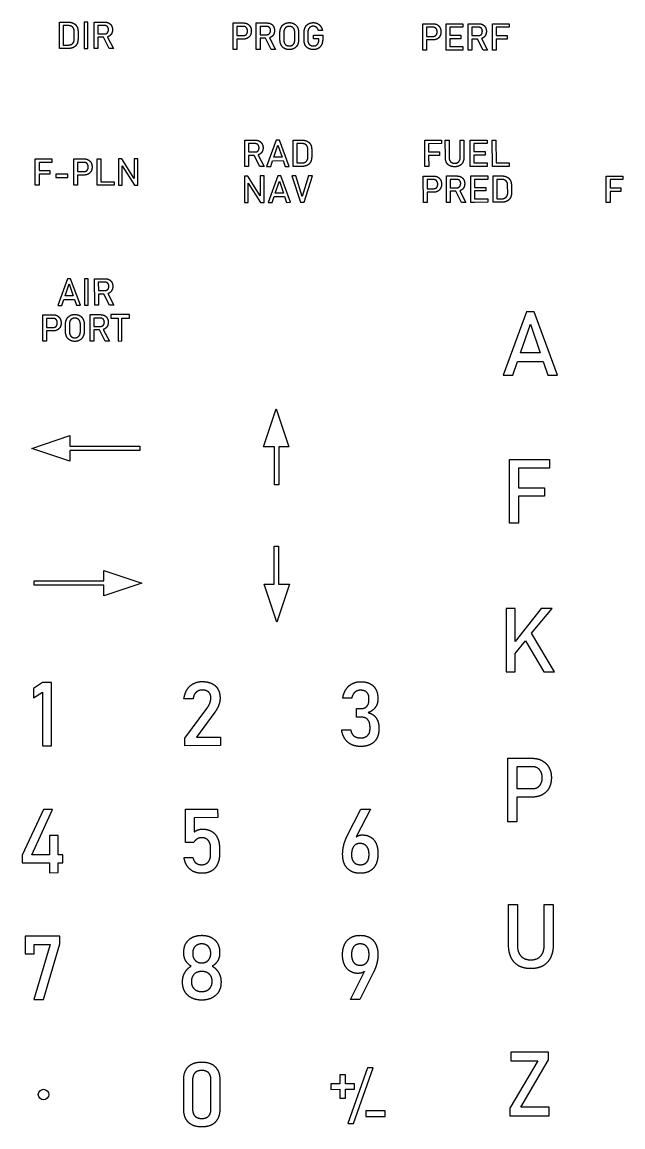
# Model space of a CAD drawing. Header units: millimetres. Extents: x -56 to 58, y -105 to 2.
# Drawn here: x -56.3 to 0.5, y -104.5 to 0.1 of the extents above; entities that cross this region are included whole.
import ezdxf

# ---------------------------------------------------------------- set-up
doc = ezdxf.new("R2010")
doc.units = ezdxf.units.MM
doc.layers.get('0').update_dxf_attribs({"linetype": 'CONTINUOUS'})

msp = doc.modelspace()

# ---------------------------------------------------------------- linework, layer by layer
for p, q in [((-52.78, 0.08), (-52.43, 0.08)), ((-52.78, -2.42), (-52.78, 0.08)), ((-52.54, 0.08), (-51.99, 0.08)), ((-49.5, 0.08), (-49.15, 0.08)), ((-49.5, -2.42), (-49.5, 0.08)), ((-49.35, 0.08), (-48.51, 0.08)), ((-36.36, 0), (-36.01, 0)), ((-36.36, -2.5), (-36.36, 0)), ((-36.18, 0), (-35.39, 0)), ((-34.17, 0), (-33.82, 0)), ((-34.17, -2.5), (-34.17, 0)), ((-34.02, 0), (-33.18, 0)), ((-51.98, -0.25), (-52.43, -0.25)), ((-52.43, -0.25), (-52.43, -2.09)), ((-51.4, -1.54), (-51.4, -0.8)), ((-51.04, -0.82), (-51.04, -1.52)), ((-48.49, -0.25), (-49.15, -0.25)), ((-49.15, -0.25), (-49.15, -1.03)), ((-49.15, -1.03), (-48.49, -1.03)), ((-35.38, -0.33), (-36.01, -0.33)), ((-36.01, -0.33), (-36.01, -1.19)), ((-33.16, -0.33), (-33.82, -0.33)), ((-33.82, -0.33), (-33.82, -1.11)), ((-31.93, -1.6), (-31.93, -0.89)), ((-31.57, -0.88), (-31.57, -1.61)), ((-30.53, -1.61), (-30.53, -0.88)), ((-30.17, -0.89), (-30.17, -1.6)), ((-29.65, -1.64), (-29.65, -0.91)), ((-29.29, -0.91), (-29.29, -1.64)), ((-27.91, -0.71), (-28.29, -0.71)), ((-18.42, -0.07), (-18.07, -0.07)), ((-18.42, -2.57), (-18.42, -0.07)), ((-18.24, -0.07), (-17.45, -0.07)), ((-17.44, -0.41), (-18.07, -0.41)), ((-18.07, -0.41), (-18.07, -1.27)), ((-16.22, -0.07), (-15.87, -0.07)), ((-16.22, -2.57), (-16.22, -0.07)), ((-16.05, -0.07), (-14.62, -0.07)), ((-14.62, -0.41), (-15.87, -0.41)), ((-15.87, -0.41), (-15.87, -1.17)), ((-14.62, -0.07), (-14.62, -0.41)), ((-14.12, -0.07), (-13.77, -0.07)), ((-14.12, -2.57), (-14.12, -0.07)), ((-13.97, -0.07), (-13.13, -0.07)), ((-13.11, -0.41), (-13.77, -0.41)), ((-13.77, -0.41), (-13.77, -1.18)), ((-11.82, -0.07), (-11.47, -0.07)), ((-11.82, -2.57), (-11.82, -0.07)), ((-11.65, -0.07), (-10.25, -0.07)), ((-10.25, -0.41), (-11.47, -0.41)), ((-11.47, -0.41), (-11.47, -1.19)), ((-10.25, -0.07), (-10.25, -0.41)), ((-52.43, -2.09), (-51.98, -2.09)), ((-48.63, -1.36), (-49.15, -1.36)), ((-49.15, -1.36), (-49.15, -2.42)), ((-48.09, -2.42), (-48.63, -1.36)), ((-48.25, -1.33), (-47.68, -2.42)), ((-36.01, -1.19), (-35.38, -1.19)), ((-35.39, -1.53), (-36.01, -1.53)), ((-36.01, -1.53), (-36.01, -2.5)), ((-33.82, -1.11), (-33.16, -1.11)), ((-33.3, -1.44), (-33.82, -1.44)), ((-33.82, -1.44), (-33.82, -2.5)), ((-32.76, -2.5), (-33.3, -1.44)), ((-32.92, -1.4), (-32.35, -2.5)), ((-28.76, -1.49), (-28.76, -1.15)), ((-28.76, -1.15), (-27.89, -1.15)), ((-28.25, -1.49), (-28.76, -1.49)), ((-28.25, -1.59), (-28.25, -1.49)), ((-27.89, -1.15), (-27.89, -1.59)), ((-18.07, -1.27), (-17.44, -1.27)), ((-17.45, -1.6), (-18.07, -1.6)), ((-18.07, -1.6), (-18.07, -2.57)), ((-15.87, -1.17), (-14.81, -1.17)), ((-14.81, -1.5), (-15.87, -1.5)), ((-15.87, -1.5), (-15.87, -2.24)), ((-14.81, -1.17), (-14.81, -1.5)), ((-13.77, -1.18), (-13.11, -1.18)), ((-13.25, -1.52), (-13.77, -1.52)), ((-13.77, -1.52), (-13.77, -2.57)), ((-12.71, -2.57), (-13.25, -1.52)), ((-12.87, -1.48), (-12.3, -2.57)), ((-11.47, -1.19), (-10.44, -1.19)), ((-10.44, -1.52), (-11.47, -1.52)), ((-11.47, -1.52), (-11.47, -2.57)), ((-10.44, -1.19), (-10.44, -1.52)), ((-52.43, -2.42), (-52.78, -2.42)), ((-51.99, -2.42), (-52.54, -2.42)), ((-49.15, -2.42), (-49.5, -2.42)), ((-47.68, -2.42), (-48.09, -2.42)), ((-36.01, -2.5), (-36.36, -2.5)), ((-33.82, -2.5), (-34.17, -2.5)), ((-32.35, -2.5), (-32.76, -2.5)), ((-18.07, -2.57), (-18.42, -2.57)), ((-15.87, -2.57), (-16.22, -2.57)), ((-14.62, -2.57), (-16.05, -2.57)), ((-15.87, -2.24), (-14.62, -2.24)), ((-14.62, -2.24), (-14.62, -2.57)), ((-13.77, -2.57), (-14.12, -2.57)), ((-12.3, -2.57), (-12.71, -2.57)), ((-11.47, -2.57), (-11.82, -2.57)), ((-35.25, -11.09), (-34.9, -11.09)), ((-35.25, -13.59), (-35.25, -11.09)), ((-35.1, -11.09), (-34.26, -11.09)), ((-34.25, -11.42), (-34.9, -11.42)), ((-34.9, -11.42), (-34.9, -12.2)), ((-30.68, -11.08), (-30.33, -11.08)), ((-30.67, -13.58), (-30.68, -11.08)), ((-30.44, -11.08), (-29.89, -11.08)), ((-29.88, -11.41), (-30.33, -11.41)), ((-30.33, -11.41), (-30.32, -13.25)), ((-18.22, -11.09), (-17.87, -11.09)), ((-18.21, -13.59), (-18.22, -11.09)), ((-18.05, -11.09), (-16.65, -11.09)), ((-16.65, -11.42), (-17.87, -11.43)), ((-17.87, -11.43), (-17.87, -12.21)), ((-16.65, -11.09), (-16.65, -11.42)), ((-16.28, -12.69), (-16.29, -11.09)), ((-16.29, -11.09), (-15.93, -11.09)), ((-15.93, -11.09), (-15.93, -12.7)), ((-14.87, -12.69), (-14.88, -11.09)), ((-14.88, -11.09), (-14.53, -11.09)), ((-14.53, -11.09), (-14.52, -12.68)), ((-13.94, -11.08), (-13.59, -11.08)), ((-13.94, -13.58), (-13.94, -11.08)), ((-13.77, -11.08), (-12.34, -11.08)), ((-12.34, -11.41), (-13.59, -11.42)), ((-13.59, -11.42), (-13.59, -12.17)), ((-12.34, -11.08), (-12.34, -11.41)), ((-11.84, -11.08), (-11.49, -11.08)), ((-11.83, -13.58), (-11.84, -11.08)), ((-11.49, -11.08), (-11.48, -13.24)), ((-34.9, -12.2), (-34.25, -12.2)), ((-34.38, -12.53), (-34.9, -12.53)), ((-34.9, -12.53), (-34.9, -13.59)), ((-33.84, -13.59), (-34.38, -12.53)), ((-34, -12.5), (-33.43, -13.59)), ((-29.29, -12.69), (-29.29, -11.96)), ((-28.93, -11.97), (-28.93, -12.68)), ((-17.87, -12.21), (-16.83, -12.21)), ((-16.83, -12.54), (-17.87, -12.54)), ((-17.87, -12.54), (-17.86, -13.59)), ((-16.83, -12.21), (-16.83, -12.54)), ((-13.59, -12.17), (-12.52, -12.17)), ((-12.52, -12.51), (-13.59, -12.51)), ((-13.59, -12.51), (-13.59, -13.25)), ((-12.52, -12.17), (-12.52, -12.51)), ((-55.08, -12.86), (-54.73, -12.86)), ((-55.08, -15.36), (-55.08, -12.86)), ((-54.91, -12.86), (-53.51, -12.86)), ((-53.51, -13.19), (-54.73, -13.19)), ((-54.73, -13.19), (-54.73, -13.97)), ((-53.51, -12.86), (-53.51, -13.19)), ((-51.43, -12.86), (-51.08, -12.86)), ((-51.43, -15.36), (-51.43, -12.86)), ((-51.25, -12.86), (-50.46, -12.86)), ((-50.45, -13.19), (-51.08, -13.19)), ((-51.08, -13.19), (-51.08, -14.06)), ((-49.24, -12.86), (-48.88, -12.86)), ((-49.24, -15.36), (-49.24, -12.86)), ((-48.88, -12.86), (-48.88, -15.03)), ((-33.43, -13.59), (-33.84, -13.59)), ((-30.32, -13.58), (-30.67, -13.58)), ((-29.88, -13.58), (-30.43, -13.58)), ((-30.32, -13.25), (-29.87, -13.24)), ((-13.59, -13.58), (-13.94, -13.58)), ((-12.33, -13.58), (-13.77, -13.58)), ((-13.59, -13.25), (-12.33, -13.25)), ((-12.33, -13.25), (-12.33, -13.58)), ((-11.48, -13.58), (-11.83, -13.58)), ((-10.23, -13.57), (-11.66, -13.58)), ((-11.48, -13.24), (-10.23, -13.24)), ((-10.23, -13.24), (-10.23, -13.57)), ((-54.73, -13.97), (-53.7, -13.97)), ((-53.7, -14.31), (-54.73, -14.31)), ((-54.73, -14.31), (-54.73, -15.36)), ((-53.7, -13.97), (-53.7, -14.31)), ((-51.08, -14.06), (-50.45, -14.06)), ((-50.46, -14.39), (-51.08, -14.39)), ((-51.08, -14.39), (-51.08, -15.36)), ((-34.9, -13.59), (-35.25, -13.59)), ((-18.37, -14.49), (-18.01, -14.49)), ((-18.36, -16.99), (-18.37, -14.49)), ((-17.86, -13.59), (-18.21, -13.59)), ((-18.18, -14.49), (-17.4, -14.49)), ((-16.17, -14.48), (-15.82, -14.48)), ((-16.17, -16.98), (-16.17, -14.48)), ((-16.02, -14.48), (-15.18, -14.48)), ((-13.88, -14.48), (-13.53, -14.48)), ((-13.87, -16.98), (-13.88, -14.48)), ((-13.71, -14.48), (-12.27, -14.47)), ((-12.27, -14.47), (-12.27, -14.81)), ((-11.77, -14.47), (-11.42, -14.47)), ((-11.77, -16.97), (-11.77, -14.47)), ((-11.54, -14.47), (-10.98, -14.47)), ((-1.05, -14.49), (-0.7, -14.49)), ((-1.05, -16.99), (-1.05, -14.49)), ((-0.88, -14.49), (0.52, -14.49)), ((0.52, -14.49), (0.52, -14.82)), ((-54.73, -15.36), (-55.08, -15.36)), ((-51.08, -15.36), (-51.43, -15.36)), ((-48.88, -15.36), (-49.24, -15.36)), ((-47.63, -15.36), (-49.06, -15.36)), ((-48.88, -15.03), (-47.63, -15.03)), ((-47.63, -15.03), (-47.63, -15.36)), ((-17.38, -14.82), (-18.01, -14.82)), ((-18.01, -14.82), (-18.01, -15.68)), ((-15.17, -14.81), (-15.82, -14.81)), ((-15.82, -14.81), (-15.82, -15.59)), ((-15.82, -15.59), (-15.16, -15.59)), ((-12.27, -14.81), (-13.53, -14.81)), ((-13.53, -14.81), (-13.52, -15.57)), ((-13.52, -15.57), (-12.46, -15.57)), ((-12.46, -15.57), (-12.46, -15.9)), ((-10.97, -14.8), (-11.42, -14.8)), ((-11.42, -14.8), (-11.42, -16.64)), ((-10.38, -16.09), (-10.39, -15.35)), ((-10.03, -15.36), (-10.03, -16.07)), ((0.52, -14.82), (-0.7, -14.82)), ((-0.7, -14.82), (-0.7, -15.6)), ((-0.7, -15.6), (0.33, -15.6)), ((0.33, -15.6), (0.33, -15.94)), ((-18.01, -15.68), (-17.38, -15.68)), ((-17.39, -16.02), (-18.01, -16.02)), ((-18.01, -16.02), (-18.01, -16.99)), ((-15.3, -15.92), (-15.82, -15.92)), ((-15.82, -15.92), (-15.82, -16.98)), ((-14.76, -16.98), (-15.3, -15.92)), ((-14.92, -15.89), (-14.34, -16.98)), ((-12.46, -15.9), (-13.52, -15.9)), ((-13.52, -15.9), (-13.52, -16.64)), ((-13.52, -16.64), (-12.27, -16.64)), ((-12.27, -16.64), (-12.27, -16.97)), ((-11.42, -16.64), (-10.96, -16.64)), ((0.33, -15.94), (-0.7, -15.94)), ((-0.7, -15.94), (-0.7, -16.99)), ((-18.01, -16.99), (-18.36, -16.99)), ((-15.82, -16.98), (-16.17, -16.98)), ((-14.34, -16.98), (-14.76, -16.98)), ((-13.52, -16.98), (-13.87, -16.98)), ((-12.27, -16.97), (-13.7, -16.98)), ((-11.42, -16.97), (-11.77, -16.97)), ((-10.98, -16.97), (-11.53, -16.97)), ((-0.7, -16.99), (-1.05, -16.99)), ((-49.47, -24.21), (-49.12, -24.21)), ((-49.46, -26.71), (-49.47, -24.21)), ((-49.31, -24.21), (-48.48, -24.2)), ((-48.46, -24.54), (-49.12, -24.54)), ((-49.12, -24.54), (-49.11, -25.32)), ((-49.11, -25.32), (-48.46, -25.31)), ((-48.59, -25.65), (-49.11, -25.65)), ((-49.11, -25.65), (-49.11, -26.71)), ((-48.05, -26.7), (-48.59, -25.65)), ((-48.22, -25.61), (-47.64, -26.7)), ((-49.11, -26.71), (-49.46, -26.71)), ((-47.64, -26.7), (-48.05, -26.7)), ((-54.36, -27.61), (-54.01, -27.61)), ((-54.36, -30.11), (-54.36, -27.61)), ((-54.18, -27.61), (-53.4, -27.61)), ((-53.38, -27.95), (-54.01, -27.95)), ((-54.01, -27.95), (-54.01, -28.81)), ((-49.9, -27.6), (-49.55, -27.6)), ((-49.89, -30.1), (-49.9, -27.6)), ((-49.74, -27.6), (-48.91, -27.6)), ((-48.89, -27.93), (-49.55, -27.93)), ((-49.55, -27.93), (-49.54, -28.71)), ((-54.01, -28.81), (-53.38, -28.81)), ((-53.39, -29.14), (-54.01, -29.14)), ((-54.01, -29.14), (-54.01, -30.11)), ((-52.22, -29.21), (-52.22, -28.5)), ((-51.86, -28.49), (-51.86, -29.22)), ((-50.82, -29.22), (-50.82, -28.49)), ((-50.46, -28.5), (-50.46, -29.21)), ((-49.54, -28.71), (-48.89, -28.71)), ((-49.02, -29.04), (-49.54, -29.04)), ((-49.54, -29.04), (-49.54, -30.1)), ((-48.48, -30.1), (-49.02, -29.04)), ((-48.65, -29.01), (-48.07, -30.1)), ((-54.01, -30.11), (-54.36, -30.11)), ((-49.54, -30.1), (-49.89, -30.1)), ((-48.07, -30.1), (-48.48, -30.1)), ((-10.21, -41.32), (-9.37, -41.32)), ((-10.21, -47.32), (-10.21, -41.32)), ((-9.8, -41.32), (-6.44, -41.32)), ((-6.44, -41.32), (-6.44, -42.12)), ((-6.44, -42.12), (-9.37, -42.12)), ((-9.37, -42.12), (-9.37, -43.99)), ((-9.37, -43.99), (-6.89, -43.99)), ((-6.89, -44.79), (-9.37, -44.79)), ((-9.37, -44.79), (-9.37, -47.32)), ((-6.89, -43.99), (-6.89, -44.79)), ((-9.37, -47.32), (-10.21, -47.32)), ((-40.15, -63.96), (-41.02, -63.96)), ((-41.02, -63.96), (-41.02, -63.96)), ((-40.15, -63.95), (-40.15, -63.96)), ((-38.47, -63.89), (-38.47, -63.88)), ((-37.6, -63.89), (-37.6, -63.89)), ((-25.14, -63.89), (-25.99, -63.89)), ((-23.51, -64.07), (-23.51, -63.88)), ((-22.67, -63.89), (-22.67, -63.99)), ((-40.94, -67.66), (-38.85, -64.87)), ((-38.09, -65.22), (-39.83, -67.59)), ((-24.68, -65.68), (-24.68, -64.88)), ((-24.68, -64.88), (-24.25, -64.88)), ((-24.25, -65.68), (-24.68, -65.68)), ((-26.09, -66.9), (-25.23, -66.9)), ((-23.41, -66.8), (-23.41, -66.62)), ((-22.57, -66.7), (-22.57, -66.8)), ((-40.94, -68.39), (-40.94, -67.66)), ((-39.83, -67.59), (-37.56, -67.58)), ((-37.56, -67.58), (-37.56, -68.38)), ((-37.56, -68.38), (-40.94, -68.39)), ((-10.38, -69.58), (-9.53, -69.58)), ((-10.38, -75.58), (-10.38, -69.58)), ((-9.94, -69.58), (-8.05, -69.58)), ((-8.02, -70.38), (-9.53, -70.38)), ((-9.53, -70.38), (-9.53, -72.45)), ((-9.53, -72.45), (-8.02, -72.45)), ((-8.05, -73.25), (-9.53, -73.25)), ((-9.53, -73.25), (-9.53, -75.58)), ((-40.88, -74.4), (-37.83, -74.39)), ((-40.88, -77.56), (-40.88, -74.4)), ((-37.82, -75.19), (-40.04, -75.2)), ((-40.04, -75.2), (-40.04, -76.55)), ((-37.83, -74.39), (-37.82, -75.19)), ((-25.59, -76.98), (-24.29, -74.4)), ((-23.38, -74.39), (-24.72, -77.01)), ((-24.29, -74.4), (-23.38, -74.39)), ((-9.53, -75.58), (-10.38, -75.58)), ((-40.11, -77.56), (-40.88, -77.56)), ((-38.49, -78.62), (-38.49, -78.11)), ((-37.65, -78.11), (-37.65, -78.62)), ((-41.01, -78.95), (-41.01, -78.95)), ((-41.01, -78.95), (-40.17, -78.95)), ((-40.17, -78.95), (-40.17, -78.95)), ((-26, -78.65), (-26, -78.64)), ((-25.16, -78.7), (-25.16, -78.7)), ((-23.5, -78.69), (-23.5, -78.69)), ((-22.66, -78.62), (-22.66, -78.62)), ((-10.3, -87.25), (-10.3, -83.42)), ((-10.3, -83.42), (-9.46, -83.42)), ((-9.46, -83.42), (-9.46, -87.27)), ((-6.93, -87.27), (-6.93, -83.42)), ((-6.93, -83.42), (-6.08, -83.42)), ((-6.08, -83.42), (-6.08, -87.25)), ((-41.03, -88.06), (-41.03, -87.91)), ((-40.19, -88), (-40.19, -88.06)), ((-38.48, -88.05), (-38.48, -87.99)), ((-37.64, -87.91), (-37.64, -88.05)), ((-26.01, -88.18), (-26.01, -88.17)), ((-25.16, -88.14), (-25.16, -88.15)), ((-23.5, -88.14), (-23.5, -88.14)), ((-22.66, -88.19), (-22.66, -88.19)), ((-25.26, -92.4), (-23.93, -89.76)), ((-23.08, -89.82), (-24.36, -92.4)), ((-41.15, -90.79), (-41.15, -90.69)), ((-40.31, -90.68), (-40.31, -90.74)), ((-38.35, -90.73), (-38.35, -90.67)), ((-37.51, -90.69), (-37.51, -90.79)), ((-24.36, -92.4), (-25.26, -92.4)), ((-41.04, -102.75), (-41.04, -100.03)), ((-40.2, -100.03), (-40.2, -102.75)), ((-38.46, -102.75), (-38.46, -100.02)), ((-37.62, -100.02), (-37.62, -102.75))]:
    msp.add_line(p, q)
for points in [[(-50.47, -2.42), (-50.12, -2.42), (-50.12, 0.08), (-50.47, 0.08)], [(-31.98, -11.08), (-32.28, -11.08), (-33.19, -13.59), (-32.81, -13.59), (-32.63, -13.04), (-31.62, -13.03), (-31.43, -13.58), (-31.05, -13.58)], [(-31.73, -12.7), (-32.51, -12.7), (-32.13, -11.57)], [(-46.9, -12.86), (-47.22, -12.86), (-47.22, -15.36), (-46.87, -15.36), (-46.87, -13.52), (-45.69, -15.36), (-45.37, -15.36), (-45.37, -12.86), (-45.72, -12.86), (-45.72, -14.73)], [(-52, -14.63), (-52, -14.3), (-53.15, -14.3), (-53.15, -14.63)], [(-34.97, -14.49), (-35.29, -14.49), (-35.28, -16.98), (-34.94, -16.98), (-34.94, -15.15), (-33.76, -16.98), (-33.44, -16.98), (-33.44, -14.48), (-33.79, -14.48), (-33.79, -16.35)], [(-31.85, -14.48), (-32.14, -14.48), (-33.06, -16.98), (-32.68, -16.98), (-32.49, -16.43), (-31.49, -16.43), (-31.3, -16.98), (-30.92, -16.97)], [(-30.42, -14.47), (-30.8, -14.47), (-29.98, -16.97), (-29.65, -16.97), (-28.84, -14.47), (-29.22, -14.47), (-29.82, -16.43)], [(-31.6, -16.09), (-32.38, -16.1), (-31.99, -14.96)], [(-51.74, -24.21), (-52.04, -24.21), (-52.95, -26.72), (-52.57, -26.72), (-52.39, -26.17), (-51.38, -26.16), (-51.19, -26.71), (-50.81, -26.71)], [(-51.49, -25.83), (-52.27, -25.83), (-51.89, -24.7)], [(-50.43, -26.71), (-50.08, -26.71), (-50.09, -24.21), (-50.44, -24.21)], [(-46.88, -30.09), (-46.89, -27.93), (-46.18, -27.93), (-46.18, -27.59), (-47.95, -27.6), (-47.95, -27.93), (-47.24, -27.93), (-47.23, -30.1)], [(-7.88, -27.33), (-8.6, -27.33), (-10.81, -33.33), (-9.9, -33.33), (-9.45, -32.02), (-7.03, -32.02), (-6.57, -33.33), (-5.67, -33.33)], [(-7.3, -31.22), (-9.17, -31.22), (-8.24, -28.49)], [(-32.45, -40.1), (-33.5, -40.1), (-32.3, -36.5), (-31.1, -40.1), (-32.05, -40.1), (-32.05, -43.7), (-32.45, -43.7)], [(-51.8, -39.05), (-51.8, -40.05), (-45.2, -40.05), (-45.2, -40.45), (-51.8, -40.45), (-51.8, -41.45), (-55.4, -40.25)], [(-33.42, -53.1), (-32.47, -53.1), (-32.47, -49.5), (-32.07, -49.5), (-32.07, -53.1), (-31.02, -53.1), (-32.22, -56.7)], [(-45, -53), (-48.6, -54.2), (-48.6, -53.2), (-55.2, -53.2), (-55.2, -52.8), (-48.6, -52.8), (-48.6, -51.8)], [(-7.23, -55.39), (-9.69, -58.53), (-9.69, -55.39), (-10.54, -55.39), (-10.54, -61.39), (-9.69, -61.39), (-9.69, -59.65), (-8.71, -58.46), (-6.97, -61.39), (-5.94, -61.39), (-8.12, -57.73), (-6.19, -55.39)], [(-54.4, -68.4), (-53.55, -68.4), (-53.56, -62.4), (-54.4, -62.4), (-55.25, -62.97), (-55.25, -63.85), (-54.4, -63.32)], [(-54.32, -74.41), (-56.33, -78.75), (-56.33, -79.48), (-53.74, -79.48), (-53.74, -80.41), (-52.92, -80.4), (-52.92, -79.48), (-52.47, -79.48), (-52.47, -78.7), (-52.92, -78.7), (-52.93, -76.87), (-53.75, -76.87), (-53.74, -78.7), (-55.42, -78.7), (-53.46, -74.41)], [(-54.32, -92.4), (-52.77, -87.15), (-52.77, -86.4), (-56.04, -86.41), (-56.04, -88.07), (-55.2, -88.07), (-55.2, -87.21), (-53.67, -87.2), (-55.22, -92.4)], [(-9.14, -102.6), (-6.53, -98.12), (-6.53, -97.4), (-10.1, -97.4), (-10.1, -98.2), (-7.54, -98.2), (-10.18, -102.67), (-10.18, -103.4), (-6.45, -103.4), (-6.45, -102.6)], [(-25.51, -104.12), (-24.97, -104.12), (-23.12, -98.88), (-23.66, -98.88)], [(-24.88, -100.9), (-24.88, -100.37), (-25.72, -100.37), (-25.72, -99.52), (-26.28, -99.52), (-26.28, -100.37), (-27.12, -100.37), (-27.12, -100.91), (-26.28, -100.9), (-26.28, -101.75), (-25.72, -101.75), (-25.72, -100.9)], [(-21.97, -103.48), (-21.98, -102.95), (-23.82, -102.95), (-23.82, -103.48)]]:
    msp.add_lwpolyline(points, close=True)
msp.add_circle((-54.3, -101.4), 0.5)
for points in [[(-51.99, 0.08), (-51.69, 0.08), (-51.47, -0.03)], [(-48.51, 0.08), (-48.29, 0.08), (-48.13, -0.01)], [(-35.39, 0), (-35.17, 0), (-35, -0.09)], [(-33.18, 0), (-32.96, 0), (-32.8, -0.08)], [(-31.51, -0.09), (-31.31, 0.03), (-31.05, 0.03)], [(-31.05, 0.03), (-30.79, 0.03), (-30.59, -0.09)], [(-29.24, -0.09), (-29.04, 0.03), (-28.78, 0.03)], [(-28.78, 0.03), (-28.56, 0.03), (-28.38, -0.06)], [(-51.55, -0.4), (-51.7, -0.25), (-51.98, -0.25)], [(-51.4, -0.8), (-51.4, -0.54), (-51.55, -0.4)], [(-51.47, -0.03), (-51.26, -0.13), (-51.15, -0.33)], [(-51.15, -0.33), (-51.04, -0.53), (-51.04, -0.82)], [(-48.31, -0.3), (-48.39, -0.25), (-48.49, -0.25)], [(-48.49, -1.03), (-48.39, -1.03), (-48.32, -0.98)], [(-48.32, -0.98), (-48.24, -0.93), (-48.2, -0.84)], [(-48.2, -0.44), (-48.24, -0.35), (-48.31, -0.3)], [(-48.15, -0.64), (-48.15, -0.53), (-48.2, -0.44)], [(-48.2, -0.84), (-48.15, -0.76), (-48.15, -0.64)], [(-48.13, -0.01), (-47.96, -0.1), (-47.87, -0.26)], [(-47.87, -1.02), (-47.96, -1.18), (-48.13, -1.27)], [(-47.87, -0.26), (-47.78, -0.43), (-47.78, -0.64)], [(-47.78, -0.64), (-47.78, -0.86), (-47.87, -1.02)], [(-35.18, -0.39), (-35.27, -0.33), (-35.38, -0.33)], [(-35.05, -0.54), (-35.1, -0.44), (-35.18, -0.39)], [(-35.18, -1.14), (-35.1, -1.09), (-35.05, -0.99)], [(-35, -0.76), (-35, -0.64), (-35.05, -0.54)], [(-35.05, -0.99), (-35, -0.89), (-35, -0.76)], [(-35, -0.09), (-34.83, -0.19), (-34.74, -0.36)], [(-34.74, -0.36), (-34.64, -0.54), (-34.64, -0.76)], [(-34.64, -0.76), (-34.64, -0.99), (-34.74, -1.17)], [(-32.99, -0.38), (-33.06, -0.33), (-33.16, -0.33)], [(-32.87, -0.51), (-32.91, -0.43), (-32.99, -0.38)], [(-32.99, -1.06), (-32.91, -1.01), (-32.87, -0.92)], [(-32.82, -0.72), (-32.82, -0.6), (-32.87, -0.51)], [(-32.87, -0.92), (-32.82, -0.83), (-32.82, -0.72)], [(-32.8, -0.08), (-32.63, -0.17), (-32.54, -0.34)], [(-32.54, -0.34), (-32.45, -0.5), (-32.45, -0.72)], [(-32.45, -0.72), (-32.45, -0.93), (-32.54, -1.1)], [(-31.93, -0.89), (-31.93, -0.62), (-31.82, -0.41)], [(-31.82, -0.41), (-31.71, -0.2), (-31.51, -0.09)], [(-31.5, -0.58), (-31.57, -0.71), (-31.57, -0.88)], [(-31.32, -0.39), (-31.44, -0.46), (-31.5, -0.58)], [(-31.05, -0.32), (-31.2, -0.32), (-31.32, -0.39)], [(-30.77, -0.39), (-30.89, -0.32), (-31.05, -0.32)], [(-30.59, -0.58), (-30.66, -0.46), (-30.77, -0.39)], [(-30.59, -0.09), (-30.39, -0.2), (-30.28, -0.41)], [(-30.53, -0.88), (-30.53, -0.71), (-30.59, -0.58)], [(-30.28, -0.41), (-30.17, -0.62), (-30.17, -0.89)], [(-29.65, -0.91), (-29.65, -0.63), (-29.54, -0.42)], [(-29.54, -0.42), (-29.44, -0.2), (-29.24, -0.09)], [(-29.23, -0.59), (-29.29, -0.73), (-29.29, -0.91)], [(-29.05, -0.39), (-29.17, -0.46), (-29.23, -0.59)], [(-28.78, -0.31), (-28.93, -0.31), (-29.05, -0.39)], [(-28.57, -0.36), (-28.67, -0.31), (-28.78, -0.31)], [(-28.4, -0.5), (-28.47, -0.41), (-28.57, -0.36)], [(-28.29, -0.71), (-28.32, -0.59), (-28.4, -0.5)], [(-28.38, -0.06), (-28.2, -0.16), (-28.08, -0.32)], [(-28.08, -0.32), (-27.96, -0.49), (-27.91, -0.71)], [(-17.45, -0.07), (-17.23, -0.07), (-17.05, -0.17)], [(-17.24, -0.46), (-17.32, -0.41), (-17.44, -0.41)], [(-17.1, -0.61), (-17.15, -0.52), (-17.24, -0.46)], [(-17.06, -0.84), (-17.06, -0.71), (-17.1, -0.61)], [(-17.1, -1.07), (-17.06, -0.97), (-17.06, -0.84)], [(-17.05, -0.17), (-16.88, -0.27), (-16.79, -0.44)], [(-16.79, -0.44), (-16.7, -0.61), (-16.7, -0.84)], [(-16.7, -0.84), (-16.7, -1.07), (-16.79, -1.24)], [(-13.13, -0.07), (-12.91, -0.07), (-12.75, -0.16)], [(-12.94, -0.45), (-13.01, -0.41), (-13.11, -0.41)], [(-12.82, -0.59), (-12.86, -0.5), (-12.94, -0.45)], [(-12.94, -1.14), (-12.86, -1.09), (-12.82, -1)], [(-12.78, -0.79), (-12.78, -0.68), (-12.82, -0.59)], [(-12.82, -1), (-12.78, -0.91), (-12.78, -0.79)], [(-12.75, -0.16), (-12.58, -0.25), (-12.49, -0.42)], [(-12.49, -0.42), (-12.4, -0.58), (-12.4, -0.79)], [(-12.4, -0.79), (-12.4, -1.01), (-12.49, -1.17)], [(-51.98, -2.09), (-51.7, -2.09), (-51.55, -1.94)], [(-51.55, -1.94), (-51.4, -1.8), (-51.4, -1.54)], [(-51.15, -2.01), (-51.26, -2.21), (-51.47, -2.32)], [(-51.04, -1.52), (-51.04, -1.81), (-51.15, -2.01)], [(-48.13, -1.27), (-48.19, -1.31), (-48.25, -1.33)], [(-35, -1.43), (-35.17, -1.53), (-35.39, -1.53)], [(-35.38, -1.19), (-35.27, -1.19), (-35.18, -1.14)], [(-34.74, -1.17), (-34.83, -1.34), (-35, -1.43)], [(-33.16, -1.11), (-33.06, -1.11), (-32.99, -1.06)], [(-32.8, -1.35), (-32.86, -1.38), (-32.92, -1.4)], [(-32.54, -1.1), (-32.63, -1.26), (-32.8, -1.35)], [(-31.82, -2.09), (-31.93, -1.88), (-31.93, -1.6)], [(-31.51, -2.41), (-31.71, -2.29), (-31.82, -2.09)], [(-31.57, -1.61), (-31.57, -1.78), (-31.5, -1.91)], [(-31.5, -1.91), (-31.44, -2.04), (-31.32, -2.11)], [(-30.77, -2.11), (-30.66, -2.04), (-30.59, -1.91)], [(-30.59, -1.91), (-30.53, -1.78), (-30.53, -1.61)], [(-30.28, -2.09), (-30.39, -2.29), (-30.59, -2.41)], [(-30.17, -1.6), (-30.17, -1.88), (-30.28, -2.09)], [(-29.54, -2.11), (-29.65, -1.91), (-29.65, -1.64)], [(-29.29, -1.64), (-29.29, -1.8), (-29.23, -1.93)], [(-29.23, -1.93), (-29.16, -2.05), (-29.04, -2.11)], [(-28.5, -2.11), (-28.38, -2.04), (-28.31, -1.91)], [(-28.31, -1.91), (-28.25, -1.78), (-28.25, -1.59)], [(-28, -2.08), (-28.11, -2.29), (-28.31, -2.41)], [(-27.89, -1.59), (-27.89, -1.87), (-28, -2.08)], [(-17.05, -1.51), (-17.23, -1.6), (-17.45, -1.6)], [(-17.44, -1.27), (-17.32, -1.27), (-17.24, -1.22)], [(-17.24, -1.22), (-17.15, -1.16), (-17.1, -1.07)], [(-16.79, -1.24), (-16.88, -1.42), (-17.05, -1.51)], [(-13.11, -1.18), (-13.01, -1.18), (-12.94, -1.14)], [(-12.75, -1.43), (-12.81, -1.46), (-12.87, -1.48)], [(-12.49, -1.17), (-12.58, -1.34), (-12.75, -1.43)], [(-51.47, -2.32), (-51.69, -2.42), (-51.99, -2.42)], [(-31.05, -2.52), (-31.31, -2.52), (-31.51, -2.41)], [(-31.32, -2.11), (-31.2, -2.18), (-31.05, -2.18)], [(-31.05, -2.18), (-30.89, -2.18), (-30.77, -2.11)], [(-30.59, -2.41), (-30.79, -2.52), (-31.05, -2.52)], [(-29.23, -2.41), (-29.43, -2.3), (-29.54, -2.11)], [(-28.77, -2.52), (-29.03, -2.52), (-29.23, -2.41)], [(-29.04, -2.11), (-28.92, -2.18), (-28.77, -2.18)], [(-28.77, -2.18), (-28.61, -2.18), (-28.5, -2.11)], [(-28.31, -2.41), (-28.51, -2.52), (-28.77, -2.52)], [(-34.26, -11.09), (-34.05, -11.09), (-33.88, -11.18)], [(-34.07, -11.47), (-34.15, -11.42), (-34.25, -11.42)], [(-33.95, -11.61), (-33.99, -11.52), (-34.07, -11.47)], [(-33.88, -11.18), (-33.72, -11.27), (-33.63, -11.43)], [(-33.63, -11.43), (-33.54, -11.59), (-33.53, -11.81)], [(-29.89, -11.08), (-29.59, -11.08), (-29.37, -11.18)], [(-29.45, -11.55), (-29.6, -11.41), (-29.88, -11.41)], [(-29.37, -11.18), (-29.16, -11.29), (-29.05, -11.49)], [(-29.05, -11.49), (-28.93, -11.69), (-28.93, -11.97)], [(-34.25, -12.2), (-34.15, -12.2), (-34.07, -12.15)], [(-34.07, -12.15), (-33.99, -12.1), (-33.95, -12.01)], [(-33.88, -12.44), (-33.94, -12.47), (-34, -12.5)], [(-33.91, -11.81), (-33.91, -11.69), (-33.95, -11.61)], [(-33.95, -12.01), (-33.91, -11.92), (-33.91, -11.81)], [(-33.62, -12.19), (-33.72, -12.35), (-33.88, -12.44)], [(-33.53, -11.81), (-33.53, -12.02), (-33.62, -12.19)], [(-29.29, -11.96), (-29.29, -11.7), (-29.45, -11.55)], [(-50.46, -12.86), (-50.24, -12.86), (-50.07, -12.96)], [(-50.25, -13.25), (-50.33, -13.19), (-50.45, -13.19)], [(-50.12, -13.4), (-50.16, -13.3), (-50.25, -13.25)], [(-50.07, -13.63), (-50.07, -13.5), (-50.12, -13.4)], [(-50.07, -12.96), (-49.9, -13.05), (-49.8, -13.22)], [(-49.8, -13.22), (-49.71, -13.4), (-49.71, -13.63)], [(-29.37, -13.47), (-29.58, -13.58), (-29.88, -13.58)], [(-29.87, -13.24), (-29.59, -13.24), (-29.44, -13.1)], [(-29.44, -13.1), (-29.29, -12.96), (-29.29, -12.69)], [(-29.04, -13.17), (-29.15, -13.37), (-29.37, -13.47)], [(-28.93, -12.68), (-28.93, -12.96), (-29.04, -13.17)], [(-16.18, -13.19), (-16.28, -12.98), (-16.28, -12.69)], [(-15.88, -13.51), (-16.07, -13.4), (-16.18, -13.19)], [(-15.93, -12.7), (-15.93, -12.97), (-15.79, -13.12)], [(-15.4, -13.61), (-15.68, -13.61), (-15.88, -13.51)], [(-15.79, -13.12), (-15.65, -13.27), (-15.4, -13.27)], [(-15.4, -13.27), (-15.15, -13.27), (-15.01, -13.12)], [(-14.93, -13.5), (-15.12, -13.61), (-15.4, -13.61)], [(-15.01, -13.12), (-14.87, -12.97), (-14.87, -12.69)], [(-14.63, -13.18), (-14.73, -13.39), (-14.93, -13.5)], [(-14.52, -12.68), (-14.52, -12.97), (-14.63, -13.18)], [(-50.07, -14.3), (-50.24, -14.39), (-50.46, -14.39)], [(-50.45, -14.06), (-50.33, -14.06), (-50.25, -14)], [(-50.25, -14), (-50.16, -13.95), (-50.12, -13.85)], [(-50.12, -13.85), (-50.07, -13.75), (-50.07, -13.63)], [(-49.8, -14.03), (-49.9, -14.2), (-50.07, -14.3)], [(-49.71, -13.63), (-49.71, -13.86), (-49.8, -14.03)], [(-17.4, -14.49), (-17.17, -14.49), (-17, -14.58)], [(-17, -14.58), (-16.83, -14.68), (-16.74, -14.85)], [(-15.18, -14.48), (-14.96, -14.48), (-14.8, -14.57)], [(-14.8, -14.57), (-14.64, -14.66), (-14.54, -14.82)], [(-10.98, -14.47), (-10.68, -14.47), (-10.47, -14.57)], [(-10.47, -14.57), (-10.25, -14.68), (-10.14, -14.88)], [(-17.18, -14.87), (-17.27, -14.82), (-17.38, -14.82)], [(-17.38, -15.68), (-17.27, -15.68), (-17.18, -15.63)], [(-17.05, -15.03), (-17.1, -14.93), (-17.18, -14.87)], [(-17.18, -15.63), (-17.1, -15.58), (-17.05, -15.48)], [(-17, -15.25), (-17, -15.12), (-17.05, -15.03)], [(-17.05, -15.48), (-17, -15.38), (-17, -15.25)], [(-16.74, -15.65), (-16.83, -15.83), (-17, -15.92)], [(-16.74, -14.85), (-16.64, -15.02), (-16.64, -15.25)], [(-16.64, -15.25), (-16.64, -15.48), (-16.74, -15.65)], [(-14.99, -14.86), (-15.06, -14.81), (-15.17, -14.81)], [(-15.16, -15.59), (-15.06, -15.59), (-14.99, -15.54)], [(-14.87, -15), (-14.91, -14.91), (-14.99, -14.86)], [(-14.99, -15.54), (-14.91, -15.49), (-14.87, -15.4)], [(-14.83, -15.2), (-14.83, -15.08), (-14.87, -15)], [(-14.87, -15.4), (-14.83, -15.32), (-14.83, -15.2)], [(-14.54, -15.58), (-14.63, -15.74), (-14.8, -15.83)], [(-14.54, -14.82), (-14.45, -14.98), (-14.45, -15.2)], [(-14.45, -15.2), (-14.45, -15.41), (-14.54, -15.58)], [(-10.54, -14.95), (-10.69, -14.8), (-10.97, -14.8)], [(-10.39, -15.35), (-10.39, -15.09), (-10.54, -14.95)], [(-10.14, -14.88), (-10.03, -15.08), (-10.03, -15.36)], [(-17, -15.92), (-17.17, -16.02), (-17.39, -16.02)], [(-14.8, -15.83), (-14.86, -15.87), (-14.92, -15.89)], [(-10.96, -16.64), (-10.69, -16.64), (-10.54, -16.49)], [(-10.54, -16.49), (-10.38, -16.35), (-10.38, -16.09)], [(-10.14, -16.56), (-10.25, -16.76), (-10.46, -16.86)], [(-10.03, -16.07), (-10.02, -16.35), (-10.14, -16.56)], [(-10.46, -16.86), (-10.67, -16.97), (-10.98, -16.97)], [(-48.48, -24.2), (-48.26, -24.2), (-48.09, -24.29)], [(-48.28, -24.58), (-48.36, -24.54), (-48.46, -24.54)], [(-48.16, -24.72), (-48.21, -24.63), (-48.28, -24.58)], [(-48.12, -24.92), (-48.12, -24.81), (-48.16, -24.72)], [(-48.16, -25.13), (-48.12, -25.04), (-48.12, -24.92)], [(-48.09, -24.29), (-47.93, -24.38), (-47.84, -24.54)], [(-47.84, -24.54), (-47.75, -24.71), (-47.75, -24.92)], [(-47.75, -24.92), (-47.75, -25.14), (-47.84, -25.3)], [(-48.46, -25.31), (-48.36, -25.31), (-48.28, -25.27)], [(-48.28, -25.27), (-48.2, -25.22), (-48.16, -25.13)], [(-48.09, -25.56), (-48.15, -25.59), (-48.22, -25.61)], [(-47.84, -25.3), (-47.93, -25.47), (-48.09, -25.56)], [(-53.4, -27.61), (-53.17, -27.61), (-53, -27.71)], [(-53.18, -28), (-53.27, -27.95), (-53.38, -27.95)], [(-53.05, -28.15), (-53.1, -28.05), (-53.18, -28)], [(-53, -28.38), (-53, -28.25), (-53.05, -28.15)], [(-53, -27.71), (-52.83, -27.8), (-52.74, -27.98)], [(-52.74, -27.98), (-52.64, -28.15), (-52.64, -28.38)], [(-52.22, -28.5), (-52.22, -28.23), (-52.11, -28.02)], [(-52.11, -28.02), (-52, -27.81), (-51.8, -27.7)], [(-51.8, -28.2), (-51.86, -28.32), (-51.86, -28.49)], [(-51.8, -27.7), (-51.61, -27.58), (-51.34, -27.58)], [(-51.62, -28), (-51.73, -28.07), (-51.8, -28.2)], [(-51.34, -27.93), (-51.5, -27.93), (-51.62, -28)], [(-51.34, -27.58), (-51.08, -27.58), (-50.88, -27.69)], [(-51.07, -28), (-51.19, -27.93), (-51.34, -27.93)], [(-50.89, -28.19), (-50.95, -28.06), (-51.07, -28)], [(-50.82, -28.49), (-50.82, -28.32), (-50.89, -28.19)], [(-50.88, -27.69), (-50.68, -27.81), (-50.57, -28.02)], [(-50.57, -28.02), (-50.46, -28.23), (-50.46, -28.5)], [(-48.91, -27.6), (-48.69, -27.6), (-48.52, -27.69)], [(-48.71, -27.98), (-48.79, -27.93), (-48.89, -27.93)], [(-48.59, -28.12), (-48.64, -28.03), (-48.71, -27.98)], [(-48.55, -28.32), (-48.55, -28.2), (-48.59, -28.12)], [(-48.52, -27.69), (-48.36, -27.78), (-48.27, -27.94)], [(-48.27, -27.94), (-48.18, -28.1), (-48.18, -28.32)], [(-53, -29.05), (-53.17, -29.14), (-53.39, -29.14)], [(-53.38, -28.81), (-53.27, -28.81), (-53.18, -28.76)], [(-53.18, -28.76), (-53.09, -28.7), (-53.05, -28.6)], [(-53.05, -28.6), (-53, -28.51), (-53, -28.38)], [(-52.73, -28.78), (-52.83, -28.95), (-53, -29.05)], [(-52.64, -28.38), (-52.64, -28.61), (-52.73, -28.78)], [(-52.11, -29.7), (-52.22, -29.49), (-52.22, -29.21)], [(-51.86, -29.22), (-51.86, -29.39), (-51.79, -29.52)], [(-50.88, -29.52), (-50.82, -29.39), (-50.82, -29.22)], [(-50.46, -29.21), (-50.46, -29.48), (-50.57, -29.69)], [(-48.89, -28.71), (-48.79, -28.71), (-48.71, -28.66)], [(-48.71, -28.66), (-48.63, -28.61), (-48.59, -28.52)], [(-48.52, -28.95), (-48.58, -28.98), (-48.65, -29.01)], [(-48.59, -28.52), (-48.55, -28.43), (-48.55, -28.32)], [(-48.27, -28.7), (-48.36, -28.86), (-48.52, -28.95)], [(-48.18, -28.32), (-48.18, -28.53), (-48.27, -28.7)], [(-51.8, -30.02), (-52, -29.91), (-52.11, -29.7)], [(-51.34, -30.13), (-51.6, -30.13), (-51.8, -30.02)], [(-51.79, -29.52), (-51.73, -29.65), (-51.61, -29.72)], [(-51.61, -29.72), (-51.49, -29.79), (-51.34, -29.79)], [(-51.34, -29.79), (-51.18, -29.79), (-51.07, -29.72)], [(-50.88, -30.02), (-51.08, -30.13), (-51.34, -30.13)], [(-51.07, -29.72), (-50.95, -29.65), (-50.88, -29.52)], [(-50.57, -29.69), (-50.68, -29.9), (-50.88, -30.02)], [(-40.72, -63.07), (-40.49, -62.71), (-40.13, -62.52)], [(-40.13, -62.52), (-39.76, -62.32), (-39.29, -62.32)], [(-39.29, -62.32), (-38.75, -62.32), (-38.37, -62.51)], [(-38.37, -62.51), (-37.99, -62.69), (-37.8, -63.04)], [(-25.68, -63.05), (-25.45, -62.7), (-25.1, -62.52)], [(-25.1, -62.52), (-24.75, -62.33), (-24.3, -62.33)], [(-24.3, -62.33), (-23.52, -62.33), (-23.1, -62.74)], [(-41.02, -63.96), (-40.95, -63.44), (-40.72, -63.07)], [(-39.87, -63.34), (-40.1, -63.56), (-40.15, -63.95)], [(-39.28, -63.12), (-39.65, -63.12), (-39.87, -63.34)], [(-38.68, -63.32), (-38.89, -63.12), (-39.28, -63.12)], [(-38.47, -63.88), (-38.47, -63.52), (-38.68, -63.32)], [(-37.8, -63.04), (-37.6, -63.39), (-37.6, -63.89)], [(-25.99, -63.89), (-25.91, -63.4), (-25.68, -63.05)], [(-24.97, -63.47), (-25.09, -63.64), (-25.14, -63.89)], [(-24.68, -63.22), (-24.85, -63.3), (-24.97, -63.47)], [(-24.3, -63.14), (-24.51, -63.14), (-24.68, -63.22)], [(-23.72, -63.34), (-23.92, -63.14), (-24.3, -63.14)], [(-23.51, -63.88), (-23.51, -63.53), (-23.72, -63.34)], [(-23.1, -62.74), (-22.67, -63.15), (-22.67, -63.89)], [(-38.85, -64.87), (-38.67, -64.63), (-38.57, -64.37)], [(-38.57, -64.37), (-38.47, -64.11), (-38.47, -63.89)], [(-37.73, -64.56), (-37.86, -64.9), (-38.09, -65.22)], [(-37.6, -63.89), (-37.6, -64.21), (-37.73, -64.56)], [(-24.25, -64.88), (-23.9, -64.87), (-23.71, -64.66)], [(-23.71, -64.66), (-23.51, -64.45), (-23.51, -64.07)], [(-22.91, -64.77), (-23.16, -65.11), (-23.6, -65.26)], [(-22.67, -63.99), (-22.67, -64.44), (-22.91, -64.77)], [(-23.63, -65.92), (-23.85, -65.68), (-24.25, -65.68)], [(-23.6, -65.26), (-23.11, -65.37), (-22.84, -65.74)], [(-22.84, -65.74), (-22.57, -66.12), (-22.57, -66.7)], [(-25.79, -67.74), (-26.03, -67.39), (-26.09, -66.9)], [(-25.23, -66.9), (-25.19, -67.16), (-25.07, -67.32)], [(-23.64, -67.42), (-23.41, -67.2), (-23.41, -66.8)], [(-23.41, -66.62), (-23.41, -66.17), (-23.63, -65.92)], [(-22.57, -66.8), (-22.57, -67.32), (-22.77, -67.7)], [(-25.18, -68.27), (-25.56, -68.09), (-25.79, -67.74)], [(-25.07, -67.32), (-24.95, -67.49), (-24.75, -67.57)], [(-24.75, -67.57), (-24.55, -67.65), (-24.29, -67.65)], [(-24.29, -67.65), (-23.87, -67.65), (-23.64, -67.42)], [(-22.77, -67.7), (-22.97, -68.07), (-23.36, -68.26)], [(-24.29, -68.46), (-24.79, -68.46), (-25.18, -68.27)], [(-23.36, -68.26), (-23.74, -68.46), (-24.29, -68.46)], [(-8.05, -69.58), (-7.52, -69.58), (-7.11, -69.81)], [(-7.11, -69.81), (-6.7, -70.04), (-6.47, -70.46)], [(-7.55, -70.51), (-7.75, -70.38), (-8.02, -70.38)], [(-7.23, -70.88), (-7.34, -70.64), (-7.55, -70.51)], [(-7.11, -71.42), (-7.11, -71.11), (-7.23, -70.88)], [(-6.47, -70.46), (-6.25, -70.87), (-6.25, -71.42)], [(-7.55, -72.33), (-7.34, -72.2), (-7.23, -71.96)], [(-7.23, -71.96), (-7.11, -71.73), (-7.11, -71.42)], [(-6.25, -71.42), (-6.25, -71.97), (-6.47, -72.39)], [(-7.11, -73.03), (-7.52, -73.25), (-8.05, -73.25)], [(-8.02, -72.45), (-7.75, -72.45), (-7.55, -72.33)], [(-6.47, -72.39), (-6.7, -72.8), (-7.11, -73.03)], [(-39.69, -76.35), (-39.5, -76.28), (-39.29, -76.28)], [(-39.29, -76.28), (-38.77, -76.28), (-38.4, -76.49)], [(-39.76, -77.21), (-39.96, -77.33), (-40.11, -77.56)], [(-40.04, -76.55), (-39.88, -76.42), (-39.69, -76.35)], [(-39.34, -77.09), (-39.56, -77.09), (-39.76, -77.21)], [(-38.71, -77.36), (-38.93, -77.09), (-39.34, -77.09)], [(-38.49, -78.11), (-38.49, -77.63), (-38.71, -77.36)], [(-38.4, -76.49), (-38.03, -76.7), (-37.84, -77.12)], [(-37.84, -77.12), (-37.65, -77.53), (-37.65, -78.11)], [(-25.93, -77.94), (-25.85, -77.57), (-25.7, -77.22)], [(-25.7, -77.22), (-25.67, -77.16), (-25.65, -77.1)], [(-25.65, -77.1), (-25.62, -77.04), (-25.59, -76.98)], [(-24.72, -77.01), (-24.66, -76.97), (-24.6, -76.94)], [(-24.6, -76.94), (-24.4, -76.83), (-24.14, -76.83)], [(-24.14, -76.83), (-23.67, -76.83), (-23.34, -77.04)], [(-23.34, -77.04), (-23, -77.25), (-22.83, -77.65)], [(-26, -78.64), (-26, -78.31), (-25.93, -77.94)], [(-24.96, -77.92), (-25.16, -78.19), (-25.16, -78.7)], [(-24.37, -77.64), (-24.75, -77.64), (-24.96, -77.92)], [(-23.73, -77.91), (-23.95, -77.64), (-24.37, -77.64)], [(-23.5, -78.69), (-23.5, -78.19), (-23.73, -77.91)], [(-22.83, -77.65), (-22.66, -78.05), (-22.66, -78.62)], [(-40.72, -79.76), (-40.94, -79.43), (-41.01, -78.95)], [(-40.17, -78.95), (-40.12, -79.28), (-39.9, -79.47)], [(-39.34, -79.65), (-38.93, -79.65), (-38.71, -79.38)], [(-38.71, -79.38), (-38.49, -79.11), (-38.49, -78.62)], [(-37.65, -78.62), (-37.65, -79.2), (-37.85, -79.61)], [(-25.81, -79.63), (-26, -79.22), (-26, -78.65)], [(-25.16, -78.7), (-25.16, -79.16), (-24.94, -79.4)], [(-24.94, -79.4), (-24.73, -79.65), (-24.33, -79.65)], [(-24.33, -79.65), (-23.93, -79.65), (-23.71, -79.4)], [(-23.71, -79.4), (-23.5, -79.15), (-23.5, -78.69)], [(-22.66, -78.62), (-22.66, -79.2), (-22.85, -79.61)], [(-40.14, -80.28), (-40.49, -80.1), (-40.72, -79.76)], [(-39.33, -80.46), (-39.79, -80.46), (-40.14, -80.28)], [(-39.9, -79.47), (-39.69, -79.65), (-39.34, -79.65)], [(-38.42, -80.24), (-38.8, -80.46), (-39.33, -80.46)], [(-37.85, -79.61), (-38.04, -80.02), (-38.42, -80.24)], [(-25.23, -80.25), (-25.61, -80.03), (-25.81, -79.63)], [(-24.33, -80.46), (-24.86, -80.46), (-25.23, -80.25)], [(-23.42, -80.24), (-23.8, -80.46), (-24.33, -80.46)], [(-22.85, -79.61), (-23.05, -80.03), (-23.42, -80.24)], [(-40.82, -87.08), (-40.61, -86.73), (-40.23, -86.53)], [(-40.23, -86.53), (-39.84, -86.33), (-39.33, -86.33)], [(-39.33, -86.33), (-38.83, -86.33), (-38.44, -86.53)], [(-38.44, -86.53), (-38.06, -86.72), (-37.85, -87.08)], [(-25.81, -87.18), (-25.61, -86.76), (-25.24, -86.55)], [(-25.24, -86.55), (-24.86, -86.33), (-24.33, -86.33)], [(-24.33, -86.33), (-23.8, -86.33), (-23.43, -86.55)], [(-23.43, -86.55), (-23.05, -86.77), (-22.86, -87.19)], [(-41.03, -87.91), (-41.03, -87.44), (-40.82, -87.08)], [(-40.08, -87.55), (-40.19, -87.74), (-40.19, -88)], [(-39.78, -87.25), (-39.97, -87.35), (-40.08, -87.55)], [(-39.33, -87.14), (-39.58, -87.14), (-39.78, -87.25)], [(-38.89, -87.25), (-39.08, -87.14), (-39.33, -87.14)], [(-38.59, -87.55), (-38.69, -87.35), (-38.89, -87.25)], [(-38.48, -87.99), (-38.48, -87.74), (-38.59, -87.55)], [(-37.85, -87.08), (-37.64, -87.44), (-37.64, -87.91)], [(-26.01, -88.17), (-26.01, -87.59), (-25.81, -87.18)], [(-24.95, -87.4), (-25.16, -87.66), (-25.16, -88.14)], [(-24.33, -87.14), (-24.73, -87.14), (-24.95, -87.4)], [(-23.72, -87.4), (-23.94, -87.14), (-24.33, -87.14)], [(-23.5, -88.14), (-23.5, -87.66), (-23.72, -87.4)], [(-22.86, -87.19), (-22.66, -87.6), (-22.66, -88.19)], [(-10.05, -88.45), (-10.3, -87.95), (-10.3, -87.25)], [(-9.46, -87.27), (-9.46, -87.93), (-9.13, -88.29)], [(-7.26, -88.29), (-6.93, -87.93), (-6.93, -87.27)], [(-6.08, -87.25), (-6.08, -87.95), (-6.33, -88.45)], [(-40.84, -88.75), (-41.03, -88.42), (-41.03, -88.06)], [(-40.33, -89.25), (-40.64, -89.07), (-40.84, -88.75)], [(-40.19, -88.06), (-40.19, -88.32), (-40.08, -88.52)], [(-40.08, -88.52), (-39.97, -88.72), (-39.78, -88.83)], [(-39.78, -88.83), (-39.58, -88.94), (-39.33, -88.94)], [(-39.33, -88.94), (-39.08, -88.94), (-38.89, -88.83)], [(-38.89, -88.83), (-38.69, -88.72), (-38.59, -88.52)], [(-38.59, -88.52), (-38.48, -88.31), (-38.48, -88.05)], [(-37.83, -88.75), (-38.03, -89.08), (-38.35, -89.25)], [(-37.64, -88.05), (-37.64, -88.42), (-37.83, -88.75)], [(-25.83, -89.1), (-26.01, -88.7), (-26.01, -88.18)], [(-25.16, -88.15), (-25.16, -88.63), (-24.95, -88.9)], [(-23.72, -88.9), (-23.5, -88.63), (-23.5, -88.14)], [(-22.66, -88.19), (-22.66, -88.51), (-22.74, -88.88)], [(-9.33, -89.22), (-9.81, -88.95), (-10.05, -88.45)], [(-9.13, -88.29), (-8.8, -88.65), (-8.2, -88.65)], [(-8.2, -88.65), (-7.59, -88.65), (-7.26, -88.29)], [(-6.33, -88.45), (-6.58, -88.95), (-7.05, -89.22)], [(-41.15, -90.69), (-41.15, -90.24), (-40.93, -89.85)], [(-40.93, -89.85), (-40.7, -89.45), (-40.33, -89.25)], [(-39.85, -89.86), (-40.07, -89.98), (-40.19, -90.19)], [(-39.33, -89.75), (-39.62, -89.75), (-39.85, -89.86)], [(-38.81, -89.86), (-39.04, -89.75), (-39.33, -89.75)], [(-38.47, -90.18), (-38.59, -89.98), (-38.81, -89.86)], [(-38.35, -89.25), (-37.97, -89.45), (-37.74, -89.85)], [(-37.74, -89.85), (-37.51, -90.24), (-37.51, -90.69)], [(-25.32, -89.71), (-25.65, -89.5), (-25.83, -89.1)], [(-24.56, -89.93), (-24.99, -89.93), (-25.32, -89.71)], [(-24.95, -88.9), (-24.73, -89.16), (-24.33, -89.16)], [(-24.07, -89.84), (-24.28, -89.93), (-24.56, -89.93)], [(-24.33, -89.16), (-23.93, -89.16), (-23.72, -88.9)], [(-23.93, -89.76), (-23.99, -89.81), (-24.07, -89.84)], [(-23.02, -89.71), (-23.05, -89.77), (-23.08, -89.82)], [(-22.98, -89.6), (-23, -89.66), (-23.02, -89.71)], [(-22.74, -88.88), (-22.82, -89.25), (-22.98, -89.6)], [(-8.2, -89.48), (-8.86, -89.48), (-9.33, -89.22)], [(-7.05, -89.22), (-7.53, -89.48), (-8.2, -89.48)], [(-40.92, -91.67), (-41.15, -91.29), (-41.15, -90.79)], [(-40.19, -90.19), (-40.31, -90.4), (-40.31, -90.68)], [(-40.31, -90.74), (-40.31, -91.01), (-40.19, -91.22)], [(-38.35, -90.67), (-38.35, -90.39), (-38.47, -90.18)], [(-38.47, -91.21), (-38.35, -91), (-38.35, -90.73)], [(-37.51, -90.79), (-37.51, -91.29), (-37.73, -91.67)], [(-40.29, -92.25), (-40.7, -92.05), (-40.92, -91.67)], [(-40.19, -91.22), (-40.07, -91.42), (-39.85, -91.54)], [(-39.85, -91.54), (-39.62, -91.65), (-39.33, -91.65)], [(-39.33, -91.65), (-39.04, -91.65), (-38.81, -91.53)], [(-38.81, -91.53), (-38.59, -91.42), (-38.47, -91.21)], [(-37.73, -91.67), (-37.96, -92.04), (-38.37, -92.25)], [(-39.33, -92.46), (-39.87, -92.46), (-40.29, -92.25)], [(-38.37, -92.25), (-38.78, -92.46), (-39.33, -92.46)], [(-41.04, -100.03), (-41.05, -99.22), (-40.61, -98.77)], [(-40.61, -98.77), (-40.17, -98.32), (-39.33, -98.32)], [(-39.33, -99.12), (-39.78, -99.12), (-39.99, -99.36)], [(-39.33, -98.32), (-38.49, -98.32), (-38.06, -98.77)], [(-38.67, -99.35), (-38.88, -99.12), (-39.33, -99.12)], [(-38.06, -98.77), (-37.62, -99.21), (-37.62, -100.02)], [(-39.99, -99.36), (-40.2, -99.59), (-40.2, -100.03)], [(-38.46, -100.02), (-38.46, -99.59), (-38.67, -99.35)], [(-40.61, -104.01), (-41.04, -103.56), (-41.04, -102.75)], [(-40.2, -102.75), (-40.2, -103.19), (-39.99, -103.42)], [(-39.99, -103.42), (-39.77, -103.66), (-39.33, -103.66)], [(-39.33, -103.66), (-38.88, -103.66), (-38.67, -103.42)], [(-38.67, -103.42), (-38.46, -103.19), (-38.46, -102.75)], [(-37.62, -102.75), (-37.62, -103.56), (-38.05, -104.01)], [(-39.33, -104.46), (-40.17, -104.46), (-40.61, -104.01)], [(-38.05, -104.01), (-38.49, -104.46), (-39.33, -104.46)]]:
    msp.add_open_spline(points, degree=2)

doc.saveas('drawing.dxf')
